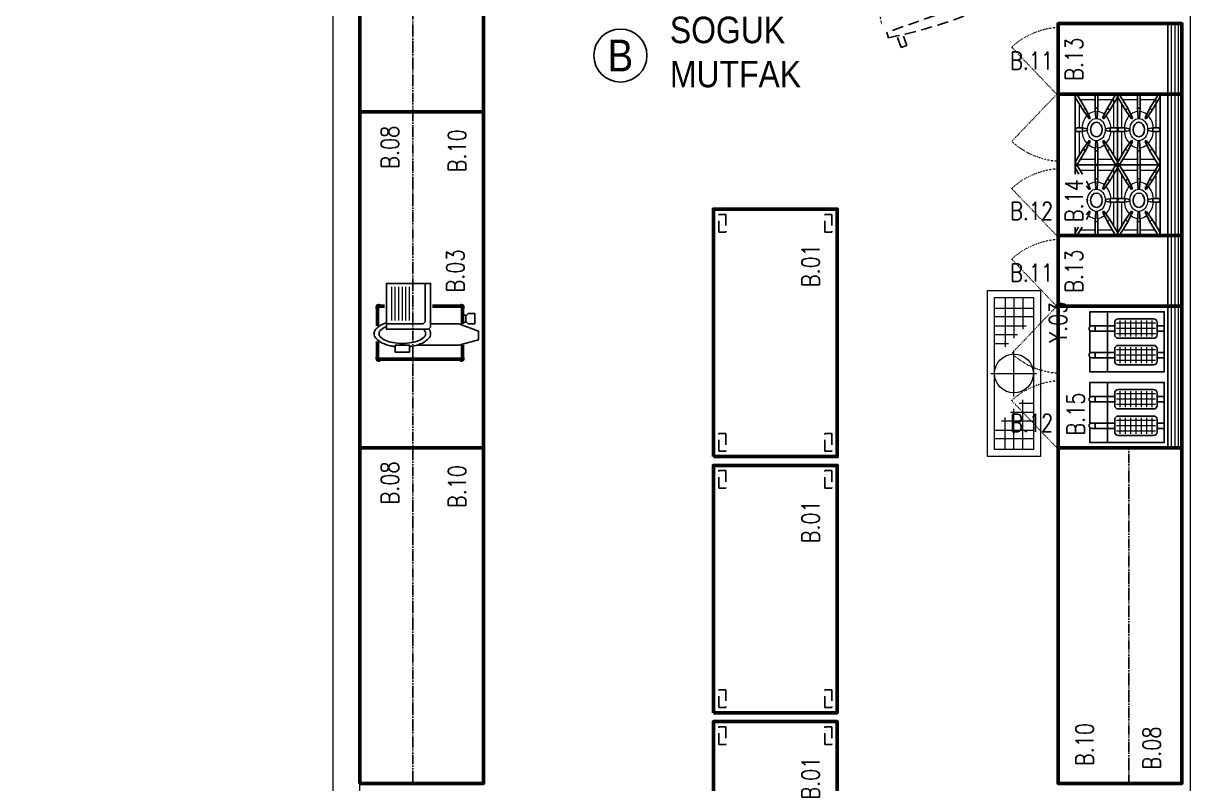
# Model space of a CAD drawing. Header units: millimetres. Extents: x 1443065 to 1517367, y 3763150 to 3779068.
# Drawn here: x 1445963 to 1446630, y 3769734 to 3770164 of the extents above; entities that cross this region are included whole.
import ezdxf
from ezdxf.enums import TextEntityAlignment as Align

# ---------------------------------------------------------------- set-up
doc = ezdxf.new("R2010")
doc.units = ezdxf.units.MM
for name, pattern in [('BORDER', [1.75, 0.5, -0.25, 0.5, -0.25, 0, -0.25]), ('DASHED2', [0.375, 0.25, -0.125]), ('DOT', [0.25, 0, -0.25]), ('HIDDEN', [9.525, 6.35, -3.175])]:
    doc.linetypes.add(name, pattern=pattern)
for name, color, linetype, lineweight in [('-DWG_ANA', 7, 'Continuous', 50), ('-DWG_ANA_1', 7, 'BORDER', 25), ('-DWG_DETAY1', 7, 'Continuous', 25), ('-DWG_DETAY2', 7, 'Continuous', 15), ('-DWG_DETAY4', 7, 'DOT', 18), ('DUVAR', 2, 'Continuous', 35), ('Duvar160', 52, 'Continuous', 20), ('NO', 7, 'Continuous', 30), ('PLAN', 253, 'Continuous', 15), ('yerizg-a', 7, 'Continuous', 15), ('yerizg-b', 7, 'Continuous', 9)]:
    doc.layers.add(name, color=color, linetype=linetype, lineweight=lineweight)
for name, color, linetype in [('BL-B', 5, 'Continuous'), ('BL-Y', 144, 'Continuous'), ('m-TAR_duvar', 8, 'Continuous'), ('yazi-blk', 7, 'Continuous'), ('YAZI_BLM_1', 7, 'Continuous'), ('YAZI_BLM_2', 10, 'Continuous'), ('YRNO', 7, 'Continuous')]:
    doc.layers.add(name, color=color, linetype=linetype)
doc.styles.add('BLM_YAZI', font='stylu.ttf', dxfattribs={"width": 0.8})
doc.styles.add('ROMANS', font='romans.shx', dxfattribs={"width": 0.8})

# ---------------------------------------------------------------- blocks, each defined once
blk = doc.blocks.new('jb-tb2')
at = {"layer": 'YAZI_BLM_1'}
blk.add_circle((0, 0), 15, dxfattribs=at)
at = {"layer": 'YAZI_BLM_1', "style": 'BLM_YAZI', "width": 0.9}
for s, p in [('SOĞUK ', (28, 7)), ('MUTFAK', (28, -18))]:
    blk.add_text(s, height=15, dxfattribs=at).set_placement(p)
at = {"layer": 'YAZI_BLM_2', "style": 'BLM_YAZI', "width": 0.9}
blk.add_text('B', height=18, dxfattribs=at).set_placement((0, 0), align=Align.MIDDLE)
blk = doc.blocks.new('T_190')
at = {"layer": '-DWG_ANA', "color": 0}
blk.add_lwpolyline([(0, 0), (190, 0), (190, -70), (0, -70)], close=True, dxfattribs=at)
blk = doc.blocks.new('TCN190')
at = {"layer": 'PLAN', "color": 0, "linetype": 'Continuous'}
blk.add_blockref('T_190', (0, 0), dxfattribs=at)
at = {"layer": 'NO', "linetype": 'Continuous', "style": 'ROMANS', "width": 0.8}
blk.add_attdef('NO', text='', height=10, dxfattribs=at).set_placement((168, -55), align=Align.MIDDLE)
blk = doc.blocks.new('7-t8')
at = {"layer": '-DWG_ANA', "color": 0}
blk.add_lwpolyline([(0, 0), (80, 0), (80, -70), (0, -70)], close=True, dxfattribs=at)
at = {"layer": '-DWG_DETAY1', "color": 0}
blk.add_lwpolyline([(0, -8), (80, -8)], dxfattribs=at)
at = {"layer": '-DWG_DETAY2', "color": 0}
for points in [[(0, -2), (80, -2)], [(0, -4), (80, -4)], [(0, -6), (80, -6)]]:
    blk.add_lwpolyline(points, dxfattribs=at)
blk = doc.blocks.new('7FE200')
at = {"layer": '-DWG_DETAY1', "color": 0}
for points in [[(11.1, -52), (3.1, -52), (3.1, -10), (37.1, -10), (37.1, -52), (29.1, -52)], [(11.1, -14), (11.1, -10)], [(14.1, -14), (14.1, -10)], [(26.1, -14), (26.1, -10)], [(29.1, -14), (29.1, -10)], [(51.1, -52), (43.1, -52), (43.1, -10), (77.1, -10), (77.1, -52), (69.1, -52)], [(51.1, -14), (51.1, -10)], [(54.1, -14), (54.1, -10)], [(66.1, -14), (66.1, -10)], [(69.1, -14), (69.1, -10)], [(3.1, -42), (37.1, -42)], [(43.1, -42), (77.1, -42)], [(11.1, -49), (14.1, -49)], [(26.1, -52), (14.1, -52)], [(26.1, -49), (29.1, -49)], [(51.1, -49), (54.1, -49)], [(66.1, -52), (54.1, -52)], [(66.1, -49), (69.1, -49)]]:
    blk.add_lwpolyline(points, dxfattribs=at)
for points in [[(7.1, -16), (7.1, -36, 0.414214), (9.1, -38), (16.1, -38, 0.414214), (18.1, -36), (18.1, -16, 0.414214), (16.1, -14), (9.1, -14, 0.414214)], [(22.1, -16), (22.1, -36, 0.414214), (24.1, -38), (31.1, -38, 0.414214), (33.1, -36), (33.1, -16, 0.414214), (31.1, -14), (24.1, -14, 0.414214)], [(47.1, -16), (47.1, -36, 0.414214), (49.1, -38), (56.1, -38, 0.414214), (58.1, -36), (58.1, -16, 0.414214), (56.1, -14), (49.1, -14, 0.414214)], [(62.1, -16), (62.1, -36, 0.414214), (64.1, -38), (71.1, -38, 0.414214), (73.1, -36), (73.1, -16, 0.414214), (71.1, -14), (64.1, -14, 0.414214)]]:
    blk.add_lwpolyline(points, format="xyb", close=True, dxfattribs=at)
for points in [[(11.1, -38), (11.1, -51, 1), (14.1, -51), (14.1, -38)], [(26.1, -38), (26.1, -51, 1), (29.1, -51), (29.1, -38)], [(51.1, -38), (51.1, -51, 1), (54.1, -51), (54.1, -38)], [(66.1, -38), (66.1, -51, 1), (69.1, -51), (69.1, -38)]]:
    blk.add_lwpolyline(points, format="xyb", dxfattribs=at)
at = {"layer": '-DWG_DETAY2', "color": 0}
for points in [[(8.1, -17), (17.1, -17)], [(8.1, -20), (17.1, -20)], [(9.6, -15), (9.6, -37)], [(12.6, -15), (12.6, -37)], [(15.6, -15), (15.6, -37)], [(23.1, -17), (32.1, -17)], [(23.1, -20), (32.1, -20)], [(24.6, -15), (24.6, -37)], [(27.6, -15), (27.6, -37)], [(30.6, -15), (30.6, -37)], [(48.1, -17), (57.1, -17)], [(48.1, -20), (57.1, -20)], [(49.6, -15), (49.6, -37)], [(52.6, -15), (52.6, -37)], [(55.6, -15), (55.6, -37)], [(63.1, -17), (72.1, -17)], [(63.1, -20), (72.1, -20)], [(64.6, -15), (64.6, -37)], [(67.6, -15), (67.6, -37)], [(70.6, -15), (70.6, -37)], [(8.1, -23), (17.1, -23)], [(8.1, -26), (17.1, -26)], [(23.1, -23), (32.1, -23)], [(23.1, -26), (32.1, -26)], [(48.1, -23), (57.1, -23)], [(48.1, -26), (57.1, -26)], [(63.1, -23), (72.1, -23)], [(63.1, -26), (72.1, -26)], [(8.1, -29), (17.1, -29)], [(8.1, -32), (17.1, -32)], [(23.1, -29), (32.1, -29)], [(23.1, -32), (32.1, -32)], [(48.1, -29), (57.1, -29)], [(48.1, -32), (57.1, -32)], [(63.1, -29), (72.1, -29)], [(63.1, -32), (72.1, -32)], [(8.1, -35), (17.1, -35)], [(23.1, -35), (32.1, -35)], [(48.1, -35), (57.1, -35)], [(63.1, -35), (72.1, -35)]]:
    blk.add_lwpolyline(points, dxfattribs=at)
at = {"layer": 'PLAN', "color": 0, "linetype": 'Continuous'}
blk.add_blockref('7-t8', (0, 0), dxfattribs=at)
at = {"layer": 'NO', "linetype": 'Continuous', "style": 'ROMANS', "width": 0.8}
blk.add_attdef('NO', text='', height=10, dxfattribs=at).set_placement((61, -60), align=Align.MIDDLE)
blk = doc.blocks.new('7-t4')
at = {"layer": '-DWG_ANA', "color": 0}
blk.add_lwpolyline([(0, 0), (40, 0), (40, -70), (0, -70)], close=True, dxfattribs=at)
at = {"layer": '-DWG_DETAY1', "color": 0}
blk.add_lwpolyline([(0, -8), (40, -8)], dxfattribs=at)
at = {"layer": '-DWG_DETAY2', "color": 0}
for points in [[(0, -2), (40, -2)], [(0, -4), (40, -4)], [(0, -6), (40, -6)]]:
    blk.add_lwpolyline(points, dxfattribs=at)
blk = doc.blocks.new('7TN100')
at = {"layer": 'PLAN', "color": 0, "linetype": 'Continuous'}
blk.add_blockref('7-t4', (0, 0), dxfattribs=at)
at = {"layer": 'NO', "linetype": 'Continuous', "style": 'ROMANS', "width": 0.8}
blk.add_attdef('NO', text='', height=10, dxfattribs=at).set_placement((20.2, -61), align=Align.MIDDLE)
blk = doc.blocks.new('7GD200')
at = {"layer": '-DWG_ANA', "color": 0}
blk.add_lwpolyline([(0, -70), (0, 0), (40, 0), (80, 0), (80, -70), (40, -70)], close=True, dxfattribs=at)
at = {"layer": '-DWG_DETAY4', "color": 0}
for points in [[(-0.56, -70.28), (26.68, -96.28, 0.167461), (37.78, -70.55, 0.167461)], [(80.56, -70.28), (53.32, -96.28, -0.167461), (42.22, -70.55, -0.167461)]]:
    blk.add_lwpolyline(points, format="xyb", dxfattribs=at)
at = {"layer": 'NO', "color": 0, "invisible_edges": 14}
blk.add_3dface([(59, -70, 1), (74, -70, 1), (74, -100, 1), (59, -100, 1)], dxfattribs=at)
at = {"layer": 'NO', "linetype": 'Continuous', "style": 'ROMANS', "width": 0.8}
blk.add_attdef('NO', text='', height=10, rotation=90, dxfattribs=at).set_placement((66, -85, 1), align=Align.MIDDLE)
blk = doc.blocks.new('7GD100')
at = {"layer": '-DWG_ANA', "color": 0}
blk.add_lwpolyline([(40, -70), (0, -70), (0, 0), (40, 0)], close=True, dxfattribs=at)
at = {"layer": '-DWG_DETAY4', "color": 0}
blk.add_lwpolyline([(40.56, -70.28), (13.32, -96.28, -0.167461), (2.22, -70.55, -0.167461)], format="xyb", dxfattribs=at)
at = {"layer": 'NO', "color": 0, "invisible_edges": 14}
blk.add_3dface([(14, -70, 1), (29, -70, 1), (29, -100, 1), (14, -100, 1)], dxfattribs=at)
at = {"layer": 'NO', "linetype": 'Continuous', "style": 'ROMANS', "width": 0.8}
blk.add_attdef('NO', text='', height=10, rotation=90, dxfattribs=at).set_placement((21, -85, 1), align=Align.MIDDLE)
blk = doc.blocks.new('RRN193')
at = {"layer": '-DWG_ANA_1', "color": 0}
blk.add_lwpolyline([(0, -30), (0, 0), (190, 0), (190, -30)], close=True, dxfattribs=at)
at = {"layer": 'NO', "linetype": 'Continuous', "style": 'ROMANS', "width": 0.8}
blk.add_attdef('NO', text='', height=10, dxfattribs=at).set_placement((170, -17), align=Align.MIDDLE)
blk = doc.blocks.new('FKG022E')
at = {"layer": '-DWG_ANA', "color": 0}
blk.add_lwpolyline([(0, 0), (119.99, 0), (119.99, -92.47), (0, -92.47)], close=True, dxfattribs=at)
at = {"layer": '-DWG_DETAY1', "color": 0}
for points in [[(17.12, -7.92), (17.12, -22.06)], [(10.05, -14.99), (24.19, -14.99)], [(46.97, -99.78), (46.97, -107.72), (50.37, -107.72), (50.37, -100.24)]]:
    blk.add_lwpolyline(points, dxfattribs=at)
blk.add_lwpolyline([(-0.06, -96.73), (-0.06, -93.47), (40.53, -93.47), (40.53, -98.47), (4.16, -98.47, -0.669314), (-0.06, -96.61)], format="xyb", dxfattribs=at)
at = {"layer": '-DWG_DETAY1', "color": 0, "linetype": 'Continuous'}
blk.add_lwpolyline([(119.83, -98.47), (119.83, -95.47), (42.83, -95.47), (42.83, -98.47, 0.074091)], format="xyb", close=True, dxfattribs=at)
at = {"layer": '-DWG_DETAY1', "color": 0, "linetype": 'HIDDEN'}
blk.add_lwpolyline([(117.45, -93.85), (114.62, -94.84), (140, -167), (143, -166, 0.072614)], format="xyb", close=True, dxfattribs=at)
blk.add_lwpolyline([(142.95, -160.9), (148.52, -158.85), (147.34, -155.66), (142.2, -157.55)], dxfattribs=at)
at = {"layer": '-DWG_DETAY1', "color": 0}
blk.add_circle((17.12, -14.99), 5.07, dxfattribs=at)
at = {"layer": '-DWG_DETAY4', "color": 0}
blk.add_arc((118.58, -95.98), 75.82, 184.5552, 282.50633, dxfattribs=at)
at = {"layer": 'NO', "linetype": 'Continuous', "style": 'ROMANS', "width": 0.8}
blk.add_attdef('NO', text='', height=10, dxfattribs=at).set_placement((100.2, -80), align=Align.MIDDLE)
at = {"layer": 'yazi-blk', "color": 0, "style": 'ROMANS', "width": 0.8}
blk.add_text('20Ge', height=7, dxfattribs=at).set_placement((92, -13))
blk = doc.blocks.new('TCN190-R')
at = {"layer": 'PLAN', "color": 0, "linetype": 'Continuous'}
blk.add_blockref('T_190', (0, 0), dxfattribs=at)
at = {"layer": 'NO', "linetype": 'Continuous', "style": 'ROMANS', "width": 0.8}
blk.add_attdef('NO', text='', height=10, dxfattribs=at).set_placement((168, -55), align=Align.MIDDLE)
blk = doc.blocks.new('ESS-300EC')
at = {"layer": '-DWG_ANA', "color": 0}
for points in [[(8, -48), (0, -48), (0, 0), (10, 0)], [(19, 0), (30, 0), (30, -4)], [(30, -31), (30, -48), (20, -48)]]:
    blk.add_lwpolyline(points, dxfattribs=at)
at = {"layer": '-DWG_DETAY1', "color": 0}
for points in [[(20.72, -5, 0.030231), (19.8, -2.68, 0.10253), (17, 1.06, 0.182991), (14.5, 2.01, 0.182991), (12, 1.06, 0.10253), (9.2, -2.68, 0.061694), (7.62, -7.51, 0.017137), (7.26, -9.81, 0.017137)], [(18.53, -5, 0.005246), (18.39, -4.64, 0.098603), (16.29, -1.5, 0.198521), (14.5, -0.76, 0.198521), (12.71, -1.5, 0.098603), (10.61, -4.64, 0.055894), (9.46, -8.61, 0.042631), (9, -14, 0.042631)], [(43, -27), (22, -27, -0.414214), (20, -25), (20, -5)], [(7.26, -18.19, 0.017137), (7.62, -20.49, 0.061694), (9.2, -25.32, 0.10253), (12, -29.06, 0.182991), (14.5, -30.01, 0.182991), (17, -29.06)], [(9, -14, 0.042631), (9.46, -19.39, 0.055894), (10.61, -23.36, 0.098603), (12.71, -26.5, 0.198521), (14.5, -27.24, 0.198521), (16.29, -26.5, 0.027655), (17, -25.7, 0.055894)]]:
    blk.add_lwpolyline(points, format="xyb", dxfattribs=at)
for points in [[(17, -28), (17, -5), (43, -5), (43, -30), (19, -30, -0.414214)], [(22, -50), (24, -50, -0.414214), (26, -52), (26, -55), (20, -55), (20, -52, -0.414214)]]:
    blk.add_lwpolyline(points, format="xyb", close=True, dxfattribs=at)
for points in [[(8, -18), (4, -18), (4, -10), (8, -10), (8, -18)], [(20, -30), (20, -46), (16, -57), (11, -57), (8, -46), (8, -23)], [(21, -50), (21, -48), (25, -48), (25, -50)]]:
    blk.add_lwpolyline(points, dxfattribs=at)
at = {"layer": '-DWG_DETAY2', "color": 0, "linetype": 'ByBlock'}
for points in [[(22, -8), (41, -8)], [(22, -10), (41, -10)], [(22, -12), (41, -12)], [(22, -14), (41, -14)], [(22, -16), (41, -16)], [(22, -18), (41, -18)]]:
    blk.add_lwpolyline(points, dxfattribs=at)
at = {"layer": '-DWG_DETAY2', "color": 0}
for centre, start, end in [((0.52, -0.52), 19.46487, 250.53513), ((29.48, -0.52), 289.46487, 160.53513), ((0.52, -47.48), 109.46487, 340.53513), ((29.48, -47.48), 199.46487, 70.53513)]:
    blk.add_arc(centre, 1.57, start, end, dxfattribs=at)
at = {"layer": 'NO', "linetype": 'Continuous', "style": 'ROMANS', "width": 0.8}
blk.add_attdef('NO', text='', height=10, dxfattribs=at).set_placement((50, -44), align=Align.MIDDLE)
blk = doc.blocks.new('T_140')
at = {"layer": '-DWG_ANA', "color": 0}
blk.add_lwpolyline([(0, 0), (140, 0), (140, -70), (0, -70)], close=True, dxfattribs=at)
blk = doc.blocks.new('TCN140H')
at = {"layer": '-DWG_DETAY1', "color": 0, "linetype": 'HIDDEN'}
for points in [[(13, -7), (3, -7), (3, -3), (13, -3)], [(137, -7), (127, -7), (127, -3), (137, -3)], [(13, -67), (3, -67), (3, -63), (13, -63)], [(137, -67), (127, -67), (127, -63), (137, -63)]]:
    blk.add_lwpolyline(points, close=True, dxfattribs=at)
at = {"layer": '-DWG_ANA', "color": 0}
blk.add_blockref('T_140', (0, 0), dxfattribs=at)
at = {"layer": 'NO', "linetype": 'Continuous', "style": 'ROMANS', "width": 0.8}
blk.add_attdef('NO', text='', height=10, dxfattribs=at).set_placement((108, -55), align=Align.MIDDLE)
blk = doc.blocks.new('Y-SIFON')
at = {"layer": 'yerizg-a', "color": 0, "linetype": 'Continuous'}
blk.add_circle((0, 0), 11, dxfattribs=at)
at = {"layer": 'yerizg-b', "color": 0, "linetype": 'DASHED2'}
for points in [[(0, 13), (0, -13)], [(-13, 0), (13, 0)]]:
    blk.add_lwpolyline(points, dxfattribs=at)
blk = doc.blocks.new('1BS-SYK39A')
at = {"layer": 'yerizg-a', "color": 0}
blk.add_lwpolyline([(0, 0), (94, 0), (94, -30), (0, -30)], close=True, dxfattribs=at)
at = {"layer": 'yerizg-b', "color": 0}
for p, q in [((10, -26), (10, -4)), ((15, -4), (15, -26)), ((64, -4), (64, -12)), ((69, -4), (69, -17)), ((74, -4), (74, -22)), ((79, -26), (79, -4)), ((84, -4), (84, -26)), ((4, -10), (22, -10)), ((20, -26), (20, -8)), ((25, -26), (25, -13)), ((90, -10), (62, -10)), ((4, -15), (27, -15)), ((4, -20), (32, -20)), ((30, -26), (30, -18)), ((90, -15), (67, -15)), ((90, -20), (72, -20))]:
    blk.add_line(p, q, dxfattribs=at)
blk.add_lwpolyline([(4, -4), (90, -4), (90, -26), (4, -26)], close=True, dxfattribs=at)
at = {"layer": 'PLAN', "color": 0, "linetype": 'Continuous'}
blk.add_blockref('Y-SIFON', (47, -15), dxfattribs=at)
at = {"layer": 'YRNO', "linetype": 'Continuous', "style": 'ROMANS', "width": 0.8}
blk.add_attdef('YRNO', text='', height=10, dxfattribs=at).set_placement((76, -40), align=Align.MIDDLE)
blk = doc.blocks.new('7-og')
at = {"layer": '-DWG_DETAY1', "color": 0}
for p, q in [((-20, 11.66), (-20, -12.34)), ((19.96, 11.66), (-20, 11.66)), ((-19.16, 10.15), (-12.14, 5.94)), ((-10.94, 7.21), (-17.97, 11.42)), ((-10.94, 7.21), (-12.14, 5.94)), ((-6.13, 3.79), (-10.94, 7.21)), ((-1, 10.82), (-1, 7.52)), ((1, 7.52), (-1, 7.52)), ((-1, 7.52), (-0.46, 4.81)), ((0.46, 4.81), (1, 7.52)), ((1, 10.82), (1, 10.82)), ((1, 7.52), (1, 10.82)), ((10.92, 7.23), (6.1, 3.8)), ((17.94, 11.45), (10.92, 7.23)), ((12.11, 5.95), (10.92, 7.23)), ((12.11, 5.95), (19.13, 10.17)), ((19.96, -12.34), (19.96, 11.66)), ((-12.07, 0.46), (-18.95, 0.46)), ((-18.95, 0.46), (-18.95, 0.46)), ((-12.14, 5.94), (-6.68, 3.19)), ((-6.44, 0.03), (-12.07, 0.46)), ((-12.07, 0.46), (-12.07, -1.13)), ((12.07, 0.46), (6.44, 0.03)), ((6.65, 3.21), (12.11, 5.95)), ((12.07, -1.13), (12.07, 0.46)), ((18.95, 0.46), (12.07, 0.46)), ((-12.11, -6.63), (-19.13, -10.84)), ((-18.95, -1.13), (-12.07, -1.13)), ((-6.65, -3.89), (-12.11, -6.63)), ((-12.11, -6.63), (-10.92, -7.9)), ((-12.07, -1.13), (-6.44, -0.71)), ((-10.92, -7.9), (-6.1, -4.48)), ((-0.46, -5.49), (-1, -8.19)), ((1, -8.19), (0.46, -5.49)), ((6.13, -4.46), (10.94, -7.89)), ((6.44, -0.71), (12.07, -1.13)), ((12.14, -6.61), (6.68, -3.87)), ((10.94, -7.89), (12.14, -6.61)), ((12.07, -1.13), (18.95, -1.13)), ((19.16, -10.82), (12.14, -6.61)), ((18.95, -1.14), (18.95, -1.13)), ((-20, -12.34), (19.96, -12.34)), ((-17.94, -12.12), (-10.92, -7.9)), ((-1, -8.19), (1, -8.19)), ((-1, -8.19), (-1, -11.49)), ((-1, -11.49), (-1, -11.49)), ((1, -11.49), (1, -8.19)), ((10.94, -7.89), (17.97, -12.1))]:
    blk.add_line(p, q, dxfattribs=at)
for centre, major_axis, start_param, end_param in [((-18.57, 10.79), (0.997, 0), 0.926293, 4.067886), ((0, 10.82), (0.997, 0), 0, 3.141593), ((18.54, 10.81), (-0.997, 0), 2.213593, 5.355185), ((-18.95, -0.34), (0.997, 0), 1.570796, 4.712389), ((-7.11, 3.92), (0.999, 0), -1.125494, -0.163512), ((-7.32, -0.34), (-0.999, 0), 2.660602, 3.622584), ((0, 5.52), (-0.999, 0), 1.089805, 2.051787), ((7.09, 3.93), (-0.999, 0), 0.161805, 1.123787), ((7.32, -0.34), (-0.999, 0), -0.480991, 0.480991), ((18.95, -0.34), (0.997, 0), 4.712389, 7.853982), ((-7.09, -4.61), (-0.999, 0), 3.303398, 4.26538), ((0, -6.2), (-0.999, 0), 4.231398, 5.19338), ((7.11, -4.59), (0.999, 0), 2.016098, 2.97808), ((-18.54, -11.48), (-0.997, 0), -0.928, 2.213593), ((0, -11.49), (0.997, 0), 3.141593, 6.283185), ((18.57, -11.46), (0.997, 0), 4.067886, 7.209478)]:
    blk.add_ellipse(centre, major_axis=major_axis, ratio=0.8, start_param=start_param, end_param=end_param, dxfattribs=at)
blk.add_ellipse((0, -0.34), major_axis=(4.12, 0), ratio=0.8, dxfattribs=at)
at = {"layer": '-DWG_DETAY2', "color": 0}
for p, q in [((-17, 9.26), (-1, 9.26)), ((-17, 0.46), (-17, 9.26)), ((1, 9.26), (14.31, 9.26)), ((16.96, 8.87), (16.96, 0.46)), ((-17, -9.56), (-17, -1.14)), ((16.96, -1.14), (16.96, -9.5)), ((-1, -9.94), (-14.31, -9.94)), ((14.36, -9.94), (1, -9.94))]:
    blk.add_line(p, q, dxfattribs=at)
for major_axis, start_param, end_param in [((-10.32, 0), -1.474122, -0.705584), ((10.32, 0), 0.70879, 1.474122), ((-10.32, 0), -0.578691, -0.0803), ((-6.32, 0), 3.141593, 9.424778), ((10.32, 0), 0.0803, 0.58178), ((10.32, 0), 3.221892, 3.723372), ((10.32, 0), 3.850383, 4.615714), ((-10.32, 0), 1.667471, 2.436009), ((10.32, 0), -0.578691, -0.0803)]:
    blk.add_ellipse((0, -0.34), major_axis=major_axis, ratio=0.8, start_param=start_param, end_param=end_param, dxfattribs=at)
blk = doc.blocks.new('7kg200')
at = {"layer": '-DWG_DETAY1', "color": 0}
for p, q in [((40, -36.34), (40, -60.34)), ((79.96, -36.34), (40, -36.34)), ((40.84, -37.85), (47.86, -42.06)), ((49.06, -40.79), (42.03, -36.58)), ((59, -37.18), (59, -40.48)), ((61, -37.18), (61, -37.18)), ((61, -40.48), (61, -37.18)), ((77.94, -36.55), (70.92, -40.77)), ((72.11, -42.05), (79.13, -37.83)), ((79.96, -60.34), (79.96, -36.34)), ((49.06, -40.79), (47.86, -42.06)), ((47.86, -42.06), (53.32, -44.81)), ((53.87, -44.21), (49.06, -40.79)), ((61, -40.48), (59, -40.48)), ((59, -40.48), (59.54, -43.19)), ((60.46, -43.19), (61, -40.48)), ((70.92, -40.77), (66.1, -44.2)), ((66.65, -44.79), (72.11, -42.05)), ((72.11, -42.05), (70.92, -40.77)), ((47.93, -47.54), (41.05, -47.54)), ((41.05, -47.54), (41.05, -47.54)), ((41.05, -49.13), (47.93, -49.13)), ((53.56, -47.97), (47.93, -47.54)), ((47.93, -47.54), (47.93, -49.13)), ((47.93, -49.13), (53.56, -48.71)), ((53.35, -51.89), (49.13, -54)), ((51.76, -54), (53.9, -52.48)), ((66.13, -52.46), (68.29, -54)), ((72.07, -47.54), (66.44, -47.97)), ((66.44, -48.71), (72.07, -49.13)), ((70.92, -54), (66.68, -51.87)), ((72.07, -49.13), (72.07, -47.54)), ((78.95, -47.54), (72.07, -47.54)), ((72.07, -49.13), (78.95, -49.13)), ((78.95, -49.14), (78.95, -49.13)), ((45.2, -56.24), (40.87, -58.84)), ((42.06, -60.12), (45.2, -58.23)), ((59.54, -53.49), (59.44, -54)), ((60.56, -54), (60.46, -53.49)), ((79.16, -58.82), (75.2, -56.45)), ((75.2, -58.44), (77.97, -60.1)), ((40, -60.34), (45.2, -60.34)), ((75.2, -60.34), (79.96, -60.34))]:
    blk.add_line(p, q, dxfattribs=at)
for centre, major_axis, start_param, end_param in [((41.43, -37.21), (0.997, 0), 0.926293, 4.067886), ((60, -37.18), (0.997, 0), 0, 3.141593), ((78.54, -37.19), (-0.997, 0), 2.213593, 5.355185), ((52.89, -44.08), (0.999, 0), -1.125494, -0.163512), ((60, -42.48), (-0.999, 0), 1.089805, 2.051787), ((67.09, -44.07), (-0.999, 0), 0.161805, 1.123787), ((41.05, -48.34), (0.997, 0), 1.570796, 4.712389), ((52.91, -52.61), (-0.999, 0), 3.303398, 4.26538), ((52.68, -48.34), (-0.999, 0), 2.660602, 3.622584), ((60, -54.2), (-0.999, 0), 4.231398, 5.19338), ((67.11, -52.59), (0.999, 0), 2.016098, 2.97808), ((67.32, -48.34), (-0.999, 0), -0.480991, 0.480991), ((78.95, -48.34), (0.997, 0), 4.712389, 7.853982), ((41.46, -59.48), (-0.997, 0), -0.928, 2.213593), ((78.57, -59.46), (0.997, 0), 4.067886, 7.209478)]:
    blk.add_ellipse(centre, major_axis=major_axis, ratio=0.8, start_param=start_param, end_param=end_param, dxfattribs=at)
blk.add_ellipse((60, -48.34), major_axis=(4.12, 0), ratio=0.8, dxfattribs=at)
at = {"layer": '-DWG_DETAY2', "color": 0}
for p, q in [((43, -38.74), (59, -38.74)), ((43, -47.54), (43, -38.74)), ((61, -38.74), (74.31, -38.74)), ((76.96, -39.13), (76.96, -47.54)), ((43, -57.56), (43, -49.14)), ((76.96, -49.14), (76.96, -57.5))]:
    blk.add_line(p, q, dxfattribs=at)
for points in [[(0, -2), (80, -2)], [(0, -4), (80, -4)], [(0, -6), (80, -6)]]:
    blk.add_lwpolyline(points, dxfattribs=at)
for major_axis, start_param, end_param in [((-10.32, 0), -0.578691, -0.0803), ((-10.32, 0), -1.474122, -0.705584), ((-6.32, 0), 3.141593, 9.424778), ((10.32, 0), 0.70879, 1.474122), ((10.32, 0), 0.0803, 0.58178), ((10.32, 0), 3.221892, 3.723372), ((10.32, 0), -0.578691, -0.0803), ((10.32, 0), 3.850383, 3.897119), ((-10.32, 0), 2.386067, 2.436009)]:
    blk.add_ellipse((60, -48.34), major_axis=major_axis, ratio=0.8, start_param=start_param, end_param=end_param, dxfattribs=at)
at = {"layer": 'PLAN', "color": 0, "linetype": 'Continuous'}
for name, p in [('7-t8', (0, 0)), ('7-og', (20, -24)), ('7-og', (60, -24)), ('7-og', (20, -48))]:
    blk.add_blockref(name, p, dxfattribs=at)
at = {"layer": 'NO', "linetype": 'Continuous', "style": 'ROMANS', "width": 0.8}
blk.add_attdef('NO', text='', height=10, dxfattribs=at).set_placement((60.2, -61), align=Align.MIDDLE)

msp = doc.modelspace()

# ---------------------------------------------------------------- hatches: boundary and pattern name
at = {"layer": 'm-TAR_duvar'}
h = msp.add_hatch(dxfattribs=at)
h.set_pattern_fill('ANSI33', color=256, scale=2)
h.set_pattern_definition([(45, (27620.463, -87954.953), (-8.98025612, 8.98025612), []), (45, (27629.443, -87954.953), (-8.98025612, 8.98025612), [6.35, -3.175])])
h.paths.add_polyline_path([(1454794.44, 3768891.25), (1454777.28, 3769060.22), (1454740.17, 3769224.96), (1454678.91, 3769382.58), (1454596.91, 3769530.2), (1454495.37, 3769665.05), (1454375.86, 3769783.46), (1454239.69, 3769884.92), (1454091.6, 3769966), (1453859.58, 3770075.21), (1453406.13, 3770314.52), (1453184.71, 3770444.62), (1451716.99, 3771328.64), (1451249.47, 3771588.02), (1451035.26, 3771685.46), (1450763.61, 3771809.03), (1450409.17, 3771939.61), (1448897.84, 3772143.01), (1447435.26, 3772002.72), (1445092.32, 3771120.18), (1445146.3, 3764847.08), (1454849.85, 3764847.08)])
h.paths.add_polyline_path([(1445185.96, 3764887.08), (1445132.56, 3771092.6), (1447444.38, 3771963.41), (1448897.07, 3772102.76), (1450399.48, 3771900.56), (1450748.39, 3771772.01), (1451018.7, 3771649.05), (1451231.46, 3771552.27), (1451696.97, 3771294), (1453164.25, 3770410.24), (1453386.65, 3770279.57), (1453841.71, 3770039.41), (1454073.47, 3769930.33), (1454218.03, 3769851.17), (1454349.7, 3769753.07), (1454465.16, 3769638.67), (1454563.29, 3769508.35), (1454642.62, 3769365.55), (1454701.81, 3769213.26), (1454737.73, 3769053.78), (1454754.47, 3768888.95), (1454809.3, 3764887.08)], flags=16)
h.paths.add_polyline_path([(1452002.28, 3765847.08), (1451882.28, 3765847.08), (1451882.28, 3765967.08), (1452002.28, 3765967.08)], flags=0)
h.paths.add_polyline_path([(1452782.41, 3765847.08), (1452782.41, 3765967.08), (1452902.41, 3765967.08), (1452902.41, 3765847.08)], flags=0)
h.paths.add_polyline_path([(1451282.28, 3765847.08), (1451162.28, 3765847.08), (1451162.28, 3765967.08), (1451282.28, 3765967.08)], flags=0)
h.paths.add_polyline_path([(1452002.41, 3766436.58), (1451902.41, 3766436.58), (1451902.41, 3766536.58), (1451902.48, 3766670.96), (1451282.41, 3766670.96), (1451282.41, 3766536.58), (1451282.41, 3766436.58), (1451182.41, 3766436.58), (1451182.41, 3766536.58), (1451227.41, 3766536.58), (1451227.41, 3766715.96), (1451912.48, 3766715.96), (1451912.48, 3766725.96), (1451957.48, 3766725.96), (1451957.48, 3766715.96), (1451957.48, 3766536.58), (1452002.41, 3766536.58)], flags=0)
h.paths.add_polyline_path([(1453715.4, 3765317.08), (1453715.4, 3765377.08), (1453775.4, 3765377.08), (1453775.4, 3765317.08)], flags=0)
h.paths.add_polyline_path([(1452782.41, 3766436.58), (1452782.41, 3766556.58), (1452902.41, 3766556.58), (1452902.41, 3766436.58)], flags=0)
h.paths.add_polyline_path([(1453675.3, 3765847.08), (1453675.3, 3765947.08), (1453775.3, 3765947.08), (1453775.3, 3765847.08)], flags=0)
h.paths.add_polyline_path([(1451957.48, 3766815.96), (1451912.48, 3766815.96), (1451912.48, 3767203.19), (1451227.41, 3767203.19), (1451227.41, 3767446.58), (1451287.41, 3767446.58), (1451287.41, 3767406.58), (1451267.41, 3767406.58), (1451267.41, 3767243.33), (1451917.48, 3767243.33), (1451917.48, 3767406.58), (1451897.48, 3767406.58), (1451897.48, 3767446.58), (1451957.48, 3767446.58), (1451957.48, 3767203.19)], flags=0)
h.paths.add_polyline_path([(1450402.41, 3765847.08), (1450282.41, 3765847.08), (1450282.41, 3765967.08), (1450402.41, 3765967.08)], flags=0)
h.paths.add_polyline_path([(1450272.24, 3765847.08), (1450172.24, 3765847.08), (1450172.24, 3765947.08), (1450272.24, 3765947.08)], flags=0)
h.paths.add_polyline_path([(1454209.8, 3765317.08), (1454209.8, 3765377.08), (1454269.8, 3765377.08), (1454269.8, 3765317.08)], flags=0)
h.paths.add_polyline_path([(1453675.3, 3766436.58), (1453675.3, 3766536.58), (1453775.3, 3766536.58), (1453775.3, 3766436.58)], flags=0)
h.paths.add_polyline_path([(1454209.8, 3765847.08), (1454209.8, 3765907.08), (1454269.8, 3765907.08), (1454269.8, 3765847.08)], flags=0)
h.paths.add_polyline_path([(1450402.41, 3766436.58), (1450282.41, 3766436.58), (1450282.41, 3766556.58), (1450402.41, 3766556.58)], flags=0)
h.paths.add_polyline_path([(1452782.41, 3767196.58), (1452782.41, 3767316.58), (1452902.41, 3767316.58), (1452902.41, 3767196.58)], flags=0)
h.paths.add_polyline_path([(1450272.41, 3766436.58), (1450172.41, 3766436.58), (1450172.41, 3766536.58), (1450272.41, 3766536.58)], flags=0)
h.paths.add_polyline_path([(1449584.07, 3765847.08), (1449484.07, 3765847.08), (1449484.07, 3765947.08), (1449584.07, 3765947.08)], flags=0)
h.paths.add_polyline_path([(1453675.3, 3767196.58), (1453675.3, 3767296.58), (1453775.3, 3767296.58), (1453775.3, 3767196.58)], flags=0)
h.paths.add_polyline_path([(1450402.41, 3767196.58), (1450282.41, 3767196.58), (1450282.41, 3767316.58), (1450402.41, 3767316.58)], flags=0)
h.paths.add_polyline_path([(1450272.41, 3767196.58), (1450172.41, 3767196.58), (1450172.41, 3767296.58), (1450272.41, 3767296.58)], flags=0)
h.paths.add_polyline_path([(1451957.48, 3767847.59), (1451897.48, 3767847.59), (1451897.48, 3767887.59), (1451917.48, 3767887.59), (1451917.48, 3768050.83), (1451267.41, 3768050.83), (1451267.41, 3767887.59), (1451287.41, 3767887.59), (1451287.41, 3767847.59), (1451227.41, 3767847.59), (1451227.41, 3768090.97), (1451912.48, 3768090.97), (1451912.48, 3768477.19), (1451957.48, 3768477.19), (1451957.48, 3768090.97)], flags=0)
h.paths.add_polyline_path([(1449584.07, 3766436.58), (1449484.07, 3766436.58), (1449484.07, 3766536.58), (1449584.07, 3766536.58)], flags=0)
h.paths.add_polyline_path([(1452782.41, 3767976.58), (1452782.41, 3768096.58), (1452902.41, 3768096.58), (1452902.41, 3767976.58)], flags=0)
h.paths.add_polyline_path([(1453675.3, 3767996.58), (1453675.3, 3768096.58), (1453775.3, 3768096.58), (1453775.3, 3767996.58)], flags=0)
h.paths.add_polyline_path([(1448737.73, 3765847.08), (1448577.73, 3765847.08), (1448577.73, 3765947.08), (1448692.73, 3765947.08), (1448692.73, 3766436.58), (1448577.73, 3766436.58), (1448577.73, 3766536.58), (1448737.73, 3766536.58), (1448737.73, 3766436.58), (1448737.73, 3765947.08)], flags=0)
h.paths.add_polyline_path([(1450402.41, 3767976.58), (1450282.41, 3767976.58), (1450282.41, 3768096.58), (1450402.41, 3768096.58)], flags=0)
h.paths.add_polyline_path([(1450272.41, 3767996.58), (1450172.41, 3767996.58), (1450172.41, 3768096.58), (1450272.41, 3768096.58)], flags=0)
h.paths.add_polyline_path([(1451957.48, 3768567.19), (1451912.48, 3768567.19), (1451912.48, 3768577.19), (1451227.41, 3768577.19), (1451227.41, 3768756.58), (1451172.41, 3768756.58), (1451172.41, 3768856.58), (1451282.41, 3768856.58), (1451282.41, 3768756.58), (1451282.41, 3768622.19), (1451902.48, 3768622.19), (1451902.48, 3768756.58), (1451902.41, 3768756.58), (1451902.41, 3768856.58), (1452002.41, 3768856.58), (1452002.41, 3768756.58), (1451957.48, 3768756.58), (1451957.48, 3768577.19)], flags=0)
h.paths.add_polyline_path([(1452002.41, 3768756.58), (1451902.41, 3768756.58), (1451902.41, 3768856.58), (1452002.41, 3768856.58)], flags=0)
h.paths.add_polyline_path([(1452782.41, 3768736.58), (1452782.41, 3768856.58), (1452902.41, 3768856.58), (1452902.41, 3768736.58)], flags=0)
h.paths.add_polyline_path([(1448737.74, 3767196.58), (1448577.74, 3767196.58), (1448577.74, 3767296.58), (1448737.74, 3767296.58)], flags=0)
h.paths.add_polyline_path([(1453675.3, 3768756.58), (1453675.3, 3768856.58), (1453775.3, 3768856.58), (1453775.3, 3768756.58)], flags=0)
h.paths.add_polyline_path([(1450402.41, 3768736.58), (1450282.41, 3768736.58), (1450282.41, 3768856.58), (1450402.41, 3768856.58)], flags=0)
h.paths.add_polyline_path([(1447937.73, 3765847.08), (1447837.73, 3765847.08), (1447837.73, 3765947.08), (1447937.73, 3765947.08)], flags=0)
h.paths.add_polyline_path([(1450272.41, 3768756.58), (1450172.41, 3768756.58), (1450172.41, 3768856.58), (1450272.41, 3768856.58)], flags=0)
h.paths.add_polyline_path([(1453744.51, 3768902.52), (1453693.08, 3768933.43), (1453723.98, 3768984.86), (1453775.41, 3768953.95)], flags=0)
h.paths.add_polyline_path([(1452002.41, 3769327.08), (1451882.41, 3769327.08), (1451882.41, 3769447.08), (1452002.41, 3769447.08)], flags=0)
h.paths.add_polyline_path([(1447937.73, 3766436.58), (1447837.73, 3766436.58), (1447837.73, 3766536.58), (1447937.73, 3766536.58)], flags=0)
h.paths.add_polyline_path([(1451282.41, 3769327.08), (1451162.41, 3769327.08), (1451162.41, 3769447.08), (1451282.41, 3769447.08)], flags=0)
h.paths.add_polyline_path([(1448737.73, 3767996.58), (1448577.73, 3767996.58), (1448577.73, 3768096.58), (1448737.73, 3768096.58)], flags=0)
h.paths.add_polyline_path([(1449584.07, 3768756.58), (1449484.07, 3768756.58), (1449484.07, 3768856.58), (1449584.07, 3768856.58)], flags=0)
h.paths.add_polyline_path([(1450402.41, 3769327.08), (1450282.41, 3769327.08), (1450282.41, 3769447.08), (1450402.41, 3769447.08)], flags=0)
h.paths.add_polyline_path([(1447937.73, 3767196.58), (1447837.73, 3767196.58), (1447837.73, 3767296.58), (1447937.73, 3767296.58)], flags=0)
h.paths.add_polyline_path([(1450272.41, 3769347.08), (1450172.41, 3769347.08), (1450172.41, 3769447.08), (1450272.41, 3769447.08)], flags=0)
h.paths.add_polyline_path([(1448737.73, 3768676.58), (1448637.73, 3768676.58), (1448637.73, 3768856.58), (1448737.73, 3768856.58)], flags=0)
h.paths.add_polyline_path([(1449584.07, 3769347.08), (1449484.07, 3769347.08), (1449484.07, 3769447.08), (1449584.07, 3769447.08)], flags=0)
h.paths.add_polyline_path([(1447037.73, 3765847.08), (1446937.73, 3765847.08), (1446937.73, 3765947.08), (1447037.73, 3765947.08)], flags=0)
h.paths.add_polyline_path([(1447937.73, 3767996.58), (1447837.73, 3767996.58), (1447837.73, 3768096.58), (1447937.73, 3768096.58)], flags=0)
h.paths.add_polyline_path([(1447037.73, 3766436.58), (1446937.73, 3766436.58), (1446937.73, 3766536.58), (1447037.73, 3766536.58)], flags=0)
h.paths.add_polyline_path([(1451282.41, 3770304.32), (1451182.41, 3770304.32), (1451182.41, 3770444.32), (1451212.41, 3770486.32), (1451322.41, 3770421.32)], flags=0)
h.paths.add_polyline_path([(1447037.73, 3767196.58), (1446937.73, 3767196.58), (1446937.73, 3767296.58), (1447037.73, 3767296.58)], flags=0)
h.paths.add_polyline_path([(1448737.73, 3769347.08), (1448637.73, 3769347.08), (1448637.73, 3769447.08), (1448737.73, 3769447.08)], flags=0)
h.paths.add_polyline_path([(1447937.73, 3768756.58), (1447837.73, 3768756.58), (1447837.73, 3768856.58), (1447937.73, 3768856.58)], flags=0)
h.paths.add_polyline_path([(1450382.41, 3770315.63), (1450282.41, 3770315.63), (1450282.41, 3770415.63), (1450382.41, 3770415.63)], flags=0)
h.paths.add_polyline_path([(1450272.41, 3770315.63), (1450172.41, 3770315.63), (1450172.41, 3770415.63), (1450272.41, 3770415.63)], flags=0)
h.paths.add_polyline_path([(1446297.73, 3765847.08), (1446137.73, 3765847.08), (1446137.73, 3765947.08), (1446137.73, 3766436.58), (1446137.73, 3766536.58), (1446137.74, 3767196.58), (1446137.74, 3767296.58), (1446137.73, 3767996.58), (1446137.73, 3768096.58), (1446297.73, 3768096.58), (1446297.73, 3767996.58), (1446167.73, 3767996.58), (1446167.74, 3767296.58), (1446297.74, 3767296.58), (1446297.74, 3767196.58), (1446167.74, 3767196.58), (1446167.74, 3766536.58), (1446297.73, 3766536.58), (1446297.73, 3766436.58), (1446182.73, 3766436.58), (1446182.73, 3765947.08), (1446297.73, 3765947.08)], flags=0)
h.paths.add_polyline_path([(1447037.73, 3767996.58), (1446937.73, 3767996.58), (1446937.73, 3768096.58), (1447037.73, 3768096.58)], flags=0)
h.paths.add_polyline_path([(1449584.07, 3770315.63), (1449484.07, 3770315.63), (1449484.07, 3770415.63), (1449584.07, 3770415.63)], flags=0)
h.paths.add_polyline_path([(1447937.73, 3769347.08), (1447837.73, 3769347.08), (1447837.73, 3769447.08), (1447937.73, 3769447.08)], flags=0)
h.paths.add_polyline_path([(1450382.41, 3770936.73), (1450282.41, 3770936.73), (1450282.41, 3771036.73), (1450382.41, 3771036.73)], flags=0)
h.paths.add_polyline_path([(1450272.41, 3770936.73), (1450172.41, 3770936.73), (1450172.41, 3771036.73), (1450272.41, 3771036.73)], flags=0)
h.paths.add_polyline_path([(1447037.73, 3768756.58), (1446937.73, 3768756.58), (1446937.73, 3768811.58), (1446237.73, 3768811.58), (1446237.73, 3768676.58), (1446137.73, 3768676.58), (1446137.73, 3768856.58), (1446237.73, 3768856.58), (1446937.73, 3768856.58), (1447037.73, 3768856.58)], flags=0)
h.paths.add_polyline_path([(1448737.73, 3770315.63), (1448637.73, 3770315.63), (1448637.73, 3770415.63), (1448737.73, 3770415.63)], flags=0)
h.paths.add_polyline_path([(1449584.07, 3770936.73), (1449484.07, 3770936.73), (1449484.07, 3771036.73), (1449584.07, 3771036.73)], flags=0)
h.paths.add_polyline_path([(1447037.73, 3769347.08), (1446937.73, 3769347.08), (1446937.73, 3769447.08), (1447037.73, 3769447.08)], flags=0)
h.paths.add_polyline_path([(1447937.73, 3770315.63), (1447837.73, 3770315.63), (1447837.73, 3770415.63), (1447937.73, 3770415.63)], flags=0)
h.paths.add_polyline_path([(1448737.73, 3770936.73), (1448637.73, 3770936.73), (1448637.73, 3771036.73), (1448737.73, 3771036.73)], flags=0)
h.paths.add_polyline_path([(1447937.73, 3770936.73), (1447837.73, 3770936.73), (1447837.73, 3770994.84), (1447050.81, 3770749.36), (1446602.71, 3770578.53), (1446587.72, 3770615.63), (1447037.72, 3770787.18), (1447837.73, 3771036.74), (1447837.73, 3771036.73), (1447937.73, 3771036.73)], flags=0)
h.paths.add_polyline_path([(1446237.73, 3769347.08), (1446137.73, 3769347.08), (1446137.73, 3769447.08), (1446237.73, 3769447.08)], flags=0)
h.paths.add_polyline_path([(1447037.73, 3770315.63), (1446937.73, 3770315.63), (1446937.73, 3770415.63), (1447037.73, 3770415.63)], flags=0)
h.paths.add_polyline_path([(1448660.01, 3771597.82), (1447860.1, 3771521.18), (1447552.68, 3771491.72), (1447491.35, 3771468.18), (1447044.88, 3771300), (1446969.92, 3771271.77), (1446669.55, 3771158.63), (1446594.78, 3771130.46), (1446580.68, 3771167.89), (1446655.55, 3771196.09), (1446955.91, 3771309.24), (1447030.68, 3771337.4), (1447477.02, 3771505.52), (1447543.43, 3771531.02), (1447856.29, 3771561), (1448656.29, 3771637.64), (1448735.81, 3771645.27), (1448739.63, 3771605.46)], flags=0)
h.paths.add_polyline_path([(1446237.73, 3770315.63), (1446137.73, 3770315.63), (1446137.73, 3770415.63), (1446237.73, 3770415.63)], flags=0)
h.paths.add_polyline_path([(1445658.49, 3770330.63), (1445618.49, 3770330.63), (1445618.49, 3770415.63), (1445658.49, 3770415.63)], flags=0)
h.paths.add_polyline_path([(1446219.64, 3770989.15), (1446144.77, 3770960.95), (1446130.67, 3770998.39), (1446205.54, 3771026.59)], flags=0)
h.paths.add_polyline_path([(1445657.98, 3770633.33), (1445617.98, 3770633.33), (1445617.98, 3770676.33), (1445622.15, 3770718.96), (1445637.3, 3770759.27), (1445660.29, 3770795.68), (1445690.16, 3770826.69), (1445725.69, 3770851.02), (1445765.4, 3770867.66), (1445807.98, 3770875.83), (1445820.98, 3770837.33), (1445785.48, 3770830.15), (1445752.15, 3770815.88), (1445722.26, 3770795.37), (1445696.95, 3770769.42), (1445677.21, 3770739.01), (1445663.79, 3770705.34), (1445658.98, 3770670.83)], flags=0)

# ---------------------------------------------------------------- linework, layer by layer
at = {"layer": 'Duvar160', "linetype": 'Continuous'}
for p, q in [((1446137.62, 3770314.7), (1446137.62, 3769446.15)), ((1446152.62, 3770314.7), (1446152.62, 3769446.15)), ((1446622.62, 3770314.7), (1446622.62, 3769446.15))]:
    msp.add_line(p, q, dxfattribs=at)

# ---------------------------------------------------------------- block references
at = {"layer": 'BL-B', "linetype": 'Continuous'}
for name, p, rotation, values in [('RRN193', (1446152.93, 3770114.39), 90, {'NO': 'B.08'}), ('TCN190-R', (1446152.93, 3770114.39), 90, {'NO': 'B.04'}), ('7GD100', (1446617.93, 3770164.39), 270, {'NO': 'B.11'}), ('7GD200', (1446617.93, 3770124.39), 270, {'NO': 'B.12'}), ('TCN190', (1446152.93, 3769924.39), 90, {'NO': 'B.10'}), ('RRN193', (1446152.93, 3769924.39), 90, {'NO': 'B.08'}), ('TCN140H', (1446352.93, 3769919.39), 90, {'NO': 'B.01'}), ('7GD100', (1446617.93, 3770044.39), 270, {'NO': 'B.11'}), ('ESS-300EC', (1446162.93, 3769974.39), 90, {'NO': 'B.03'}), ('7GD200', (1446617.93, 3770004.39), 270, {'NO': 'B.12'}), ('TCN190', (1446152.93, 3769734.39), 90, {'NO': 'B.10'}), ('RRN193', (1446152.93, 3769734.39), 90, {'NO': 'B.08'}), ('TCN140H', (1446352.93, 3769774.39), 90, {'NO': 'B.01'}), ('TCN140H', (1446352.93, 3769629.39), 90, {'NO': 'B.01'})]:
    msp.add_blockref(name, p, dxfattribs=dict(at, rotation=rotation)).add_auto_attribs(values)
ref = msp.add_blockref('FKG022E', (1446617.93, 3770299.39), dxfattribs=dict(at, rotation=270))
ref.add_attrib('NO', 'B.05', dxfattribs={"layer": 'NO', "linetype": 'Continuous', "height": 10, "rotation": 90, "style": 'ROMANS', "width": 0.8}).set_placement((1446537.93, 3770199.18), align=Align.MIDDLE)
ref = msp.add_blockref('7TN100', (1446617.93, 3770164.39), dxfattribs=dict(at, rotation=270))
ref.add_attrib('NO', 'B.13', dxfattribs={"layer": 'NO', "linetype": 'Continuous', "height": 10, "rotation": 90, "style": 'ROMANS', "width": 0.8}).set_placement((1446556.93, 3770144.18), align=Align.MIDDLE)
at = {"layer": 'BL-B'}
ref = msp.add_blockref('7kg200', (1446617.93, 3770124.39), dxfattribs=dict(at, rotation=270))
ref.add_attrib('NO', 'B.14', dxfattribs={"layer": 'NO', "linetype": 'Continuous', "height": 10, "rotation": 90, "style": 'ROMANS', "width": 0.8}).set_placement((1446556.93, 3770064.18), align=Align.MIDDLE)
at = {"layer": 'BL-B', "linetype": 'Continuous'}
ref = msp.add_blockref('7TN100', (1446617.93, 3770044.39), dxfattribs=dict(at, rotation=270))
ref.add_attrib('NO', 'B.13', dxfattribs={"layer": 'NO', "linetype": 'Continuous', "height": 10, "rotation": 90, "style": 'ROMANS', "width": 0.8}).set_placement((1446556.93, 3770024.18), align=Align.MIDDLE)
ref = msp.add_blockref('7FE200', (1446617.93, 3770004.39), dxfattribs=dict(at, rotation=270))
ref.add_attrib('NO', 'B.15', dxfattribs={"layer": 'NO', "linetype": 'Continuous', "height": 10, "rotation": 90, "style": 'ROMANS', "width": 0.8}).set_placement((1446557.93, 3769943.39), align=Align.MIDDLE)
ref = msp.add_blockref('TCN190', (1446617.93, 3769924.39), dxfattribs=dict(at, rotation=270))
ref.add_attrib('NO', 'B.10', dxfattribs={"layer": 'NO', "linetype": 'Continuous', "height": 10, "rotation": 90, "style": 'ROMANS', "width": 0.8}).set_placement((1446562.93, 3769756.39), align=Align.MIDDLE)
ref = msp.add_blockref('RRN193', (1446617.93, 3769924.39), dxfattribs=dict(at, rotation=270))
ref.add_attrib('NO', 'B.08', dxfattribs={"layer": 'NO', "linetype": 'Continuous', "height": 10, "rotation": 90, "style": 'ROMANS', "width": 0.8}).set_placement((1446600.93, 3769754.39), align=Align.MIDDLE)
at = {"layer": 'BL-Y', "linetype": 'Continuous', "rotation": 90}
msp.add_blockref('1BS-SYK39A', (1446507.93, 3769919.39), dxfattribs=at).add_auto_attribs({'YRNO': 'Y.03'})
at = {"layer": 'DUVAR', "linetype": 'Continuous'}
msp.add_blockref('jb-tb2', (1446300.29, 3770146.3), dxfattribs=at)

doc.saveas('drawing.dxf')
